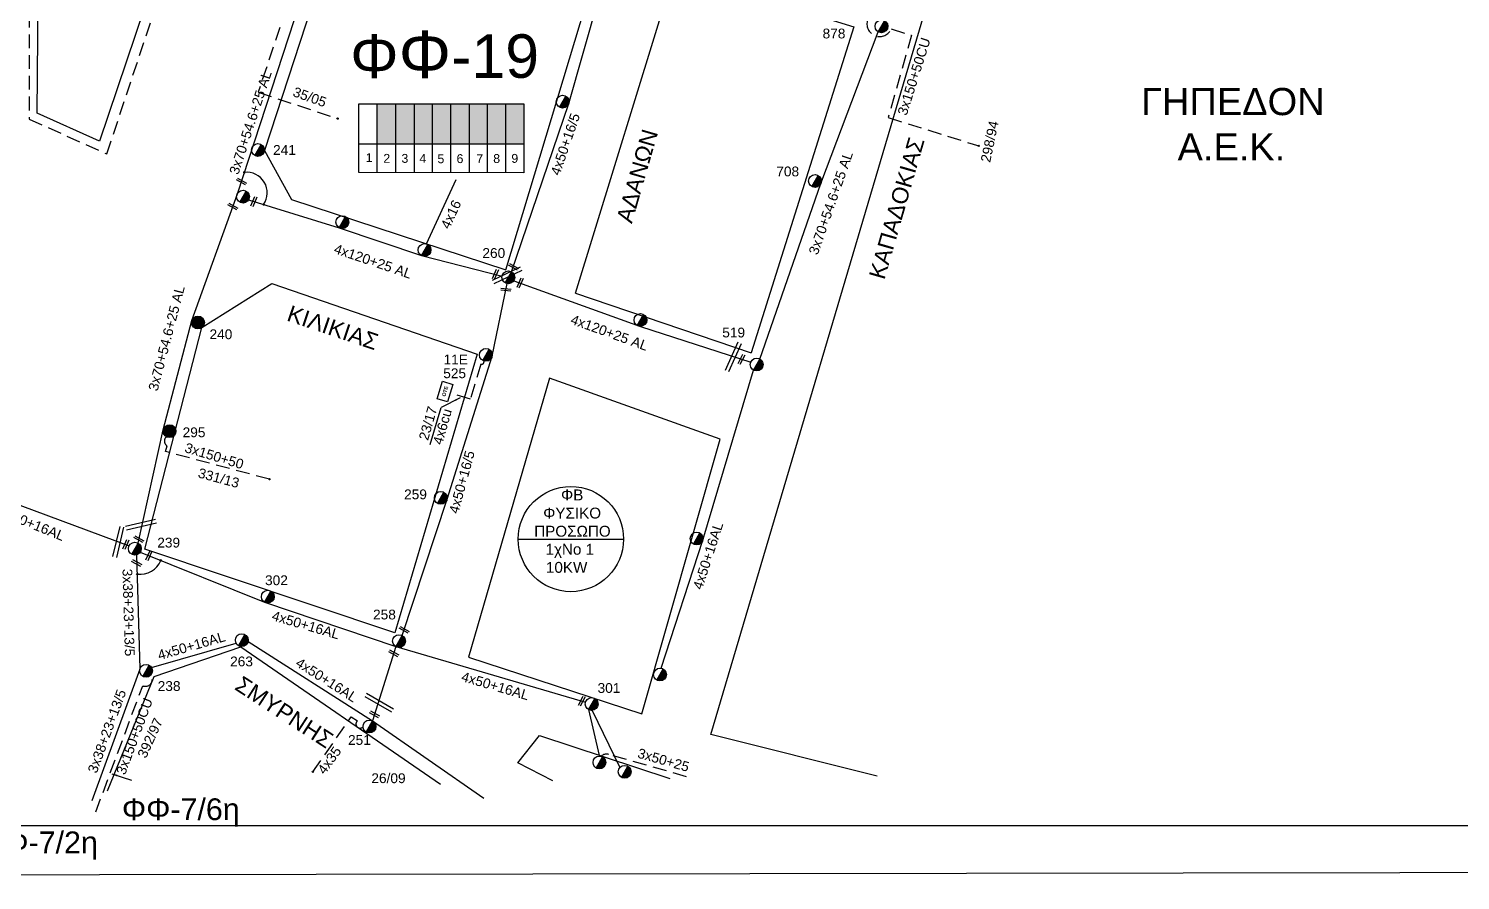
# Model space of a CAD drawing. Header units: millimetres. Extents: x 1091 to 3521, y 1177 to 2968.
# Drawn here: x 1755.6 to 2018.8, y 1933.2 to 2089.7 of the extents above; entities that cross this region are included whole.
import ezdxf
from ezdxf.enums import TextEntityAlignment as Align

# ---------------------------------------------------------------- set-up
doc = ezdxf.new("R2010")
doc.units = ezdxf.units.MM
doc.linetypes.add('DASHED', pattern=[19.05, 12.7, -6.35])
for name, color, linetype, lineweight in [('3x150+50', 7, 'Continuous', 30), ('3x150+50+CPE', 7, 'DASHED', 30), ('3x38+23+13_5', 7, 'Continuous', 30), ('3x50+25', 7, 'Continuous', 30), ('4X35', 7, 'DASHED', 30), ('4x50+16_5', 7, 'Continuous', 30), ('Άγνωστα', 7, 'Continuous', 30), ('Γυμνά εναέρια ΧΤ και ΦΟΠ (3Φ)   4x50+16AL', 7, 'Continuous', 30), ('Εναέρια παροχή ΧΤ 4x16', 7, 'SYN_LINE', 30), ('Καλώδια ΧΤ   3x150+50CU', 7, 'DASHED', 30), ('Καλώδια ΧΤ   3x150AL+50CU', 7, 'DASHED', 30), ('Συνεστραμμένα ΧΤ   3x70+54.6+25 AL', 7, 'SYN_LINE', 30), ('Συνεστραμμένα ΧΤ   4x120+25 AL', 7, 'SYN_LINE', 30), ('Υπόγεια καλώδια Παροχών ΧΤ   4x50AL', 7, 'DASHED', 30), ('Υπόγεια καλώδια Παροχών ΧΤ   4x6', 7, 'DASHED', 30)]:
    doc.layers.add(name, color=color, linetype=linetype, lineweight=lineweight)
for name, color, linetype in [('Pillar OTE', 7, 'Continuous'), ('TEXT ΚΑΛΩΔΙΩΝ', 7, 'Continuous'), ('ΑΓΝΩΣΤΟ ΕΝΑΕΡΙΟ ΚΑΛΩΔΙΟ', 7, 'Continuous'), ('Επιγραφές - Σχήματα', 7, 'Continuous'), ('Μηχανική τομή', 7, 'Continuous'), ('Στύλος Ξύλινος', 7, 'Continuous'), ('Στύλος Ξύλινος @ 1', 7, 'Continuous'), ('Στύλος ΦΜ', 7, 'Continuous'), ('Στύλος ΦΜ @ 1', 7, 'Continuous'), ('Συνδέσεις', 7, 'Continuous'), ('Τομή', 7, 'Continuous'), ('Υπόβαθρο ΔΕΗ', 7, 'Continuous')]:
    doc.layers.add(name, color=color, linetype=linetype)
doc.styles.add('arial', font='arial.ttf')
doc.styles.get("Standard").update_dxf_attribs({"font": 'arial.ttf', "height": 1.8})
doc.linetypes.add('SYN_LINE', pattern='A,0.5,-0.0001,["/\\/\\/\\/",Standard,S=0.1,R=0,X=0,Y=-0.05],-0.25', length=0.7501)
doc.dimstyles.new('ISO-25', dxfattribs={"dimtxt": 2.5, "dimasz": 2.5, "dimexe": 1.25, "dimexo": 0.625, "dimtad": 1, "dimtxsty": 'Standard', "dimcen": 2.5, "dimadec": 0, "dimazin": 0, "dimtfac": 1, "dimtmove": 0, "dimatfit": 3, "dimfxl": 1, "dimarcsym": 0})

# ---------------------------------------------------------------- blocks, each defined once
blk = doc.blocks.new('ΥΠΑΡΧΩΝ ΤΣΙΜΕΝΤΕΝΙΟΣ ΣΤΥΛΟΣ')
at = {"layer": 'Στύλος ΦΜ'}
blk.add_hatch(color=7, dxfattribs=at).paths.add_polyline_path([(-1.29, -2.28, 0.574793), (2.62, 0, 0.268822), (1.3, 2.27)])
at = {"layer": 'Στύλος ΦΜ', "color": 7}
blk.add_line((-1.29, -2.28), (1.3, 2.27), dxfattribs=at)
blk.add_circle((0, 0), 2.62, dxfattribs=at)
at = {"layer": 'Στύλος ΦΜ', "flags": 4}
for tag, p in [('ΑΡΙΘΜΟΣ', (-4.68, 8.05)), ('ΤΥΠΟΣ', (-4.91, 3.03))]:
    blk.add_attdef(tag, p, '', height=4, dxfattribs=at)
blk = doc.blocks.new('ΥΠΑΡΧΩΝ ΞΥΛΙΝΟΣ ΣΤΥΛΟΣ')
at = {"layer": 'Στύλος Ξύλινος'}
h = blk.add_hatch(color=7, dxfattribs=at)
h.paths.add_polyline_path([(-2.62, 0, 0.270008), (-1.29, -2.28), (1.3, 2.27, 0.576266)])
h.paths.add_polyline_path([(-1.29, -2.28, 0.574793), (2.62, 0, 0.268822), (1.3, 2.27)])
at = {"layer": 'Στύλος Ξύλινος', "color": 7}
blk.add_line((-1.29, -2.28), (1.3, 2.27), dxfattribs=at)
blk.add_circle((0, 0), 2.62, dxfattribs=at)
at = {"layer": 'Στύλος Ξύλινος', "color": 1, "flags": 4}
for tag, p in [('ΑΡΙΘΜΟΣ', (-4.91, 8.6)), ('ΤΥΠΟΣ', (-4.85, 3.39))]:
    blk.add_attdef(tag, p, '', height=4, dxfattribs=at)
blk = doc.blocks.new('_ΣΥΝΔΕΣΗ')
at = {"layer": 'Συνδέσεις', "linetype": 'SYN_LINE', "ltscale": 40}
blk.add_hatch(color=256, dxfattribs=at).paths.add_polyline_path([(0.5, 0, 1), (-0.5, 0, 1)])
at = {"layer": 'Συνδέσεις'}
blk.add_circle((0, 0), 0.5, dxfattribs=at)
blk = doc.blocks.new('ΤΟΜΗ')
at = {"layer": 'Τομή', "ltscale": 40}
for p, q in [((11.3, -0.6), (-11.4, -0.6)), ((11.3, -3.4), (-11.4, -3.4))]:
    blk.add_line(p, q, dxfattribs=at)
blk = doc.blocks.new('ΜΗΧΑΝΙΚΗ ΤΟΜΗ')
at = {"layer": 'Μηχανική τομή', "ltscale": 40}
for p, q in [((-3.8, 1.2), (3.8, 1.2)), ((3.8, -0.3), (-3.8, -0.3))]:
    blk.add_line(p, q, dxfattribs=at)
blk = doc.blocks.new('PILLAR ΟΤΕ')
at = {"layer": 'Pillar OTE', "ltscale": 40}
blk.add_lwpolyline([(-3.31, 2.02), (3.39, 2.02), (3.39, -1.99), (-3.31, -1.99)], close=True, dxfattribs=at)
at = {"layer": 'Pillar OTE', "insert": (-1.81, 0.71), "char_height": 1.3575, "width": 109.961, "attachment_point": 1}
blk.add_mtext('{\\fArial|b1|i0|c161|p34;OTE}', dxfattribs=at)

msp = doc.modelspace()

# ---------------------------------------------------------------- hatches: boundary and pattern name
at = {"layer": 'Καλώδια ΧΤ   3x150AL+50CU', "linetype": 'DASHED', "lineweight": -3, "ltscale": 0.2}
h = msp.add_hatch(color=27, dxfattribs=at)
h.dxf.hatch_style = 1
h.paths.add_polyline_path([(1823.08, 2075.9), (1819.64, 2075.9), (1819.64, 2068.54), (1823.08, 2068.54)])
h = msp.add_hatch(color=1, dxfattribs=at)
h.dxf.hatch_style = 1
h.paths.add_polyline_path([(1823.08, 2068.54), (1826.52, 2068.54), (1826.52, 2075.9), (1823.08, 2075.9)])
h = msp.add_hatch(color=133, dxfattribs=at)
h.dxf.hatch_style = 1
h.paths.add_polyline_path([(1829.81, 2075.9), (1826.52, 2075.9), (1826.52, 2068.54), (1829.81, 2068.53)])
h = msp.add_hatch(color=2, dxfattribs=at)
h.dxf.hatch_style = 1
h.paths.add_polyline_path([(1829.81, 2068.53), (1833.2, 2068.53), (1833.2, 2075.9), (1829.81, 2075.9)])
h = msp.add_hatch(color=5, dxfattribs=at)
h.dxf.hatch_style = 1
h.paths.add_polyline_path([(1833.2, 2068.53), (1836.6, 2068.53), (1836.6, 2075.9), (1833.2, 2075.9)])
h = msp.add_hatch(color=6, dxfattribs=at)
h.dxf.hatch_style = 1
h.paths.add_polyline_path([(1839.93, 2068.52), (1839.93, 2075.9), (1836.6, 2075.9), (1836.6, 2068.53)])
h = msp.add_hatch(color=151, dxfattribs=at)
h.dxf.hatch_style = 1
h.paths.add_polyline_path([(1843.32, 2075.9), (1839.93, 2075.9), (1839.93, 2068.52), (1843.32, 2068.52)])
h = msp.add_hatch(color=62, dxfattribs=at)
h.dxf.hatch_style = 1
h.paths.add_polyline_path([(1846.71, 2075.9), (1843.32, 2075.9), (1843.32, 2068.52), (1846.71, 2068.52)])

# ---------------------------------------------------------------- linework, layer by layer
at = {"lineweight": -3, "ltscale": 0.2}
msp.add_line((1845.59, 1995.91), (1864.93, 1995.91), dxfattribs=at)
msp.add_circle((1855.26, 1995.91), 9.67, dxfattribs=at)
at = {"layer": '3x150+50', "color": 62, "linetype": 'DASHED', "lineweight": -3, "ltscale": 0.2}
msp.add_lwpolyline([(1811.24, 2115.68, 0.801676), (1810.31, 2115.2), (1797.78, 2078.04)], format="xyb", dxfattribs=at)
msp.add_lwpolyline([(1797.78, 2078.04), (1812.38, 2073.19)], dxfattribs=at)
at = {"layer": '3x150+50', "color": 2, "linetype": 'DASHED', "lineweight": -3, "ltscale": 0.2}
msp.add_lwpolyline([(1799.87, 2006.89), (1780.78, 2011.98), (1781.04, 2013.02, -0.499751), (1780.92, 2014.72, -2.533834)], format="xyb", dxfattribs=at)
at = {"layer": '3x150+50+CPE', "color": 85, "lineweight": -3, "ltscale": 0.2}
msp.add_lwpolyline([(1744.2, 2141.96), (1755.73, 2142.01), (1755.69, 2073.09), (1769.96, 2066.7), (1789.91, 2126.57, 0.961299), (1791.84, 2128.47, -0.91108)], format="xyb", dxfattribs=at)
at = {"layer": '3x38+23+13_5', "color": 30, "lineweight": -3, "ltscale": 0.1}
msp.add_lwpolyline([(1767.29, 1947.86), (1776.07, 1972.07), (1775.46, 1993.03)], dxfattribs=at)
at = {"layer": '3x50+25', "color": 30, "linetype": 'DASHED', "lineweight": -3, "ltscale": 0.2}
msp.add_lwpolyline([(1876.49, 1952.24), (1862.2, 1956.33, 0.265517), (1860.82, 1955.99, 2.462305)], format="xyb", dxfattribs=at)
at = {"layer": '4X35', "color": 173, "lineweight": -3, "ltscale": 0.2}
msp.add_lwpolyline([(1807.83, 1953.16), (1814.9, 1963.22), (1816.02, 1962.49, 1.047971), (1817.07, 1961.4, 0.57252)], format="xyb", dxfattribs=at)
at = {"layer": '4x50+16_5', "color": 2, "lineweight": -3, "ltscale": 0.1}
msp.add_lwpolyline([(1844.37, 2045.03), (1854.88, 2075.98), (1863.03, 2104.65)], dxfattribs=at)
at = {"layer": '4x50+16_5', "color": 30, "lineweight": -3, "ltscale": 0.1}
msp.add_lwpolyline([(1824.26, 1978.18), (1832.5, 2003.23), (1840.8, 2029.54), (1843.54, 2042.85)], dxfattribs=at)
at = {"layer": 'Pillar OTE', "lineweight": -3, "ltscale": 40}
for points in [[(1816.31, 2063.26), (1816.31, 2075.9), (1846.64, 2075.9), (1846.64, 2063.23), (1816.31, 2063.26)], [(1819.64, 2063.26), (1819.64, 2075.9)], [(1823.08, 2063.26), (1823.08, 2075.9)], [(1826.52, 2063.25), (1826.52, 2075.9)], [(1829.81, 2063.25), (1829.81, 2075.9)], [(1833.2, 2063.25), (1833.2, 2075.9)], [(1836.6, 2063.24), (1836.6, 2075.9)], [(1839.93, 2063.24), (1839.93, 2075.9)], [(1843.32, 2063.24), (1843.32, 2075.9)], [(1816.31, 2068.55), (1846.64, 2068.52)]]:
    msp.add_lwpolyline(points, dxfattribs=at)
at = {"layer": 'Άγνωστα', "lineweight": -3, "ltscale": 0.1}
for points in [[(3521.49, 1936.89), (1091.31, 1933.19), (1091.31, 2964.7), (3521.49, 2968.4)], [(3374.53, 1943.19), (1101.31, 1943.19), (1101.31, 2954.7), (3374.53, 2954.7)]]:
    msp.add_lwpolyline(points, close=True, dxfattribs=at)
at = {"layer": 'ΑΓΝΩΣΤΟ ΕΝΑΕΡΙΟ ΚΑΛΩΔΙΟ', "color": 30, "lineweight": -3, "ltscale": 0.1}
for points in [[(1823.09, 1976.14), (1818.83, 1962.48)], [(1858.5, 1964.56), (1860.49, 1956.16)]]:
    msp.add_lwpolyline(points, dxfattribs=at)
at = {"layer": 'ΑΓΝΩΣΤΟ ΕΝΑΕΡΙΟ ΚΑΛΩΔΙΟ', "color": 30, "linetype": 'SYN_LINE', "lineweight": -3, "ltscale": 10}
msp.add_lwpolyline([(1859.2, 1964.41), (1864.29, 1953.93)], dxfattribs=at)
at = {"layer": 'Γυμνά εναέρια ΧΤ και ΦΟΠ (3Φ)   4x50+16AL', "color": 1, "lineweight": -3, "ltscale": 0.1}
msp.add_lwpolyline([(1871.88, 1972.17), (1879.5, 1995.71), (1888.83, 2026.96)], dxfattribs=at)
at = {"layer": 'Γυμνά εναέρια ΧΤ και ΦΟΠ (3Φ)   4x50+16AL', "color": 5, "lineweight": -3, "ltscale": 0.1}
msp.add_lwpolyline([(1746.51, 2004.87), (1774.06, 1994.66)], dxfattribs=at)
at = {"layer": 'Γυμνά εναέρια ΧΤ και ΦΟΠ (3Φ)   4x50+16AL', "color": 30, "lineweight": -3, "ltscale": 0.1}
msp.add_lwpolyline([(1776.11, 1993.52), (1798.97, 1984.29), (1823.09, 1976.14), (1857.97, 1965.96)], dxfattribs=at)
at = {"layer": 'Γυμνά εναέρια ΧΤ και ΦΟΠ (3Φ)   4x50+16AL', "color": 173, "lineweight": -3, "ltscale": 0.1}
for points in [[(1778.19, 1972.31), (1793.73, 1976.78)], [(1795.92, 1977.1), (1818.83, 1962.48), (1839.28, 1948.3)]]:
    msp.add_lwpolyline(points, dxfattribs=at)
at = {"layer": 'Εναέρια παροχή ΧΤ 4x16', "color": 2, "lineweight": -3, "ltscale": 15}
msp.add_lwpolyline([(1828.73, 2050.17), (1834.2, 2061.99)], dxfattribs=at)
at = {"layer": 'Καλώδια ΧΤ   3x150+50CU', "color": 151, "lineweight": -3, "ltscale": 0.2}
msp.add_lwpolyline([(1910.15, 2092.85), (1909.75, 2091.12, 0.919878), (1914.14, 2089.69), (1917.89, 2088.49), (1913.6, 2073.37), (1930.23, 2068.17)], format="xyb", dxfattribs=at)
at = {"layer": 'Καλώδια ΧΤ   3x150+50CU', "color": 173, "lineweight": -3, "ltscale": 0.2}
msp.add_lwpolyline([(1767.95, 1945.79), (1776.56, 1968.94, 0.761562), (1778.07, 1970.92, -3.604542)], format="xyb", dxfattribs=at)
at = {"layer": 'Συνεστραμμένα ΧΤ   3x70+54.6+25 AL', "color": 2, "lineweight": -3, "ltscale": 15}
msp.add_lwpolyline([(1775.7, 1995.17), (1780.35, 2015.99), (1785.6, 2036.08), (1793.96, 2059.38), (1805.49, 2094.59), (1811.21, 2110.99)], dxfattribs=at)
at = {"layer": 'Συνεστραμμένα ΧΤ   3x70+54.6+25 AL', "color": 1, "lineweight": -3, "ltscale": 15}
msp.add_lwpolyline([(1890, 2029), (1901.23, 2061.27), (1911.77, 2089.13)], dxfattribs=at)
at = {"layer": 'Συνεστραμμένα ΧΤ   4x120+25 AL', "color": 2, "lineweight": -3, "ltscale": 15}
msp.add_lwpolyline([(1796.02, 2058.23), (1812.68, 2053.13), (1827.79, 2048.01), (1842.63, 2044.25)], dxfattribs=at)
at = {"layer": 'Συνεστραμμένα ΧΤ   4x120+25 AL', "color": 30, "lineweight": -3, "ltscale": 15}
msp.add_lwpolyline([(1844.79, 2043.39), (1868.08, 2034.99), (1888.32, 2028.41)], dxfattribs=at)
at = {"layer": 'Υπόβαθρο ΔΕΗ', "lineweight": -3, "ltscale": 0.1}
for points in [[(1768.63, 2069.01), (1757.17, 2074.2), (1757.92, 2158.77), (1746.64, 2228.92), (1814.88, 2206.16)], [(1798.97, 2067.31), (1803.94, 2058.31), (1843.28, 2045.4), (1861.24, 2104.93), (1816.31, 2120.37)], [(1822.89, 1978.65), (1776.95, 1994.03), (1787.44, 2034.77), (1800.29, 2042.9), (1838.06, 2029.92)]]:
    msp.add_lwpolyline(points, close=True, dxfattribs=at)
for points in [[(1881, 1959.98), (1943.08, 2169.61)], [(1856.09, 2041.1), (1874.32, 2100.23), (1907.27, 2090.06), (1888.41, 2030.13)], [(1856.09, 2041.1), (1888.41, 2030.13)], [(1868.28, 1963.81), (1882.73, 2014.27), (1851.35, 2025.46), (1836.44, 1974.21), (1868.28, 1963.81)], [(1829.41, 2013.27), (1831.43, 2020.11)], [(1770.08, 1949.64), (1778.65, 1970.67), (1794.59, 1976.08), (1831.31, 1950.84)], [(1851.93, 1951.46), (1845.51, 1954.76), (1849.48, 1959.79), (1873.43, 1951.89)], [(1911.56, 1952.33), (1881, 1959.98)]]:
    msp.add_lwpolyline(points, dxfattribs=at)
at = {"layer": 'Υπόβαθρο ΔΕΗ', "lineweight": -3}
for centre, radius, start, end in [((1795.67, 2059.55), 3.78, 325.1215, 96.3903), ((1776.15, 1993.44), 4, 261.5243, 338.881)]:
    msp.add_arc(centre, radius, start, end, dxfattribs=at)
at = {"layer": 'Υπόγεια καλώδια Παροχών ΧΤ   4x6', "color": 30, "linetype": 'DASHED', "lineweight": -3, "ltscale": 0.2}
msp.add_lwpolyline([(1839.28, 2028.64, -0.594105), (1838.69, 2028.04), (1836.8, 2021.64), (1833.1, 2022.73)], format="xyb", dxfattribs=at)

# ---------------------------------------------------------------- block references
at = {"layer": 'Pillar OTE', "xscale": 0.5, "yscale": 0.5, "zscale": 0.5, "rotation": 73.51774870915735}
msp.add_blockref('PILLAR ΟΤΕ', (1832.13, 2023), dxfattribs=at)
at = {"layer": 'Μηχανική τομή', "lineweight": -3, "xscale": 0.2499999999999675, "yscale": 0.2499999999999675, "zscale": 0.2499999999999675}
for p, rotation in [((1794.76, 2061.71), 150.9786691597032), ((1797.1, 2057.9), 66.69228491677389), ((1793.2, 2057.14), 150.9786691597032), ((1841.49, 2044.53), 66.69228491677389), ((1844.75, 2046.04), 150.9786691597032), ((1846.03, 2042.94), 66.69228491677389), ((1843.34, 2041.86), 173.4877013342216), ((1886.52, 2028.99), 242.5105385744271), ((1773.56, 1994.87), 66.69228491677389), ((1775.9, 1995.98), 150.9786691597032), ((1775.51, 1991.61), 150.9786691597032), ((1777.81, 1992.82), 66.69228491677389), ((1824.65, 1979.34), 150.9786691597032), ((1822.75, 1975.01), 150.9786691597032), ((1857.17, 1966.19), 242.5105385744271), ((1819.24, 1963.8), 150.9786691597032)]:
    msp.add_blockref('ΜΗΧΑΝΙΚΗ ΤΟΜΗ', p, dxfattribs=dict(at, rotation=rotation))
at = {"layer": 'Στύλος Ξύλινος @ 1', "lineweight": -3, "ltscale": 40}
ref = msp.add_blockref('ΥΠΑΡΧΩΝ ΞΥΛΙΝΟΣ ΣΤΥΛΟΣ', (1786.72, 2035.71), dxfattribs=dict(at, xscale=0.4499999999998181, yscale=0.4499999999998181, zscale=0.4499999999998181))
ref.add_attrib('ΤΥΠΟΣ', '240', (1788.84, 2032.65), dxfattribs={"layer": 'Στύλος Ξύλινος', "height": 1.8, "flags": 4})
ref = msp.add_blockref('ΥΠΑΡΧΩΝ ΞΥΛΙΝΟΣ ΣΤΥΛΟΣ', (1781.5, 2015.74), dxfattribs=dict(at, xscale=0.4499999999998181, yscale=0.4499999999998181, zscale=0.4499999999998181))
ref.add_attrib('ΤΥΠΟΣ', '295', (1783.9, 2014.63), dxfattribs={"layer": 'Στύλος Ξύλινος', "height": 1.8, "flags": 4})
at = {"layer": 'Στύλος ΦΜ @ 1', "lineweight": -3, "ltscale": 40}
ref = msp.add_blockref('ΥΠΑΡΧΩΝ ΤΣΙΜΕΝΤΕΝΙΟΣ ΣΤΥΛΟΣ', (1912.35, 2090.15), dxfattribs=dict(at, xscale=0.4499999999998181, yscale=0.4499999999998181, zscale=0.4499999999998181))
ref.add_attrib('ΤΥΠΟΣ', '878', (1901.53, 2087.92), dxfattribs={"layer": 'Στύλος ΦΜ', "height": 1.8, "flags": 4})
at = {"layer": 'Στύλος ΦΜ @ 1', "lineweight": -3, "ltscale": 40, "xscale": 0.4499999999998181, "yscale": 0.4499999999998181, "zscale": 0.4499999999998181}
for p in [(1853.74, 2076.29), (1795.01, 2058.84), (1813.26, 2054.16), (1828.37, 2049.04), (1868.05, 2036.17), (1878.37, 1996.01), (1871.64, 1971.01), (1860.51, 1954.85), (1865.16, 1953.14)]:
    msp.add_blockref('ΥΠΑΡΧΩΝ ΤΣΙΜΕΝΤΕΝΙΟΣ ΣΤΥΛΟΣ', p, dxfattribs=at)
at = {"layer": 'Στύλος ΦΜ @ 1', "lineweight": -3, "ltscale": 40}
ref = msp.add_blockref('ΥΠΑΡΧΩΝ ΤΣΙΜΕΝΤΕΝΙΟΣ ΣΤΥΛΟΣ', (1797.75, 2067.42), dxfattribs=dict(at, xscale=0.4499999999998181, yscale=0.4499999999998181, zscale=0.4499999999998181))
ref.add_attrib('ΤΥΠΟΣ', '241', (1800.52, 2066.52), dxfattribs={"layer": 'Στύλος ΦΜ', "height": 1.8, "flags": 4})
ref = msp.add_blockref('ΥΠΑΡΧΩΝ ΤΣΙΜΕΝΤΕΝΙΟΣ ΣΤΥΛΟΣ', (1900.14, 2061.71), dxfattribs=dict(at, xscale=0.4499999999998181, yscale=0.4499999999998181, zscale=0.4499999999998181))
ref.add_attrib('ΤΥΠΟΣ', '708', (1893.02, 2062.57), dxfattribs={"layer": 'Στύλος ΦΜ', "height": 1.8, "flags": 4})
ref = msp.add_blockref('ΥΠΑΡΧΩΝ ΤΣΙΜΕΝΤΕΝΙΟΣ ΣΤΥΛΟΣ', (1843.78, 2044.01), dxfattribs=dict(at, xscale=0.4499999999998181, yscale=0.4499999999998181, zscale=0.4499999999998181))
ref.add_attrib('ΤΥΠΟΣ', '260', (1839, 2047.58), dxfattribs={"layer": 'Στύλος ΦΜ', "height": 1.8, "flags": 4})
ref = msp.add_blockref('ΥΠΑΡΧΩΝ ΤΣΙΜΕΝΤΕΝΙΟΣ ΣΤΥΛΟΣ', (1889.41, 2027.98), dxfattribs=dict(at, xscale=0.4499999999998181, yscale=0.4499999999998181, zscale=0.4499999999998181))
ref.add_attrib('ΤΥΠΟΣ', '519', (1883.09, 2032.97), dxfattribs={"layer": 'Στύλος ΦΜ', "height": 1.8, "flags": 4})
ref = msp.add_blockref('ΥΠΑΡΧΩΝ ΤΣΙΜΕΝΤΕΝΙΟΣ ΣΤΥΛΟΣ', (1839.64, 2029.76), dxfattribs=dict(at, xscale=0.4499999999998181, yscale=0.4499999999998181, zscale=0.4499999999998181))
ref.add_attrib('ΤΥΠΟΣ', '11Ε', (1831.86, 2028.01), dxfattribs={"layer": 'Στύλος ΦΜ', "height": 1.8, "flags": 4})
ref.add_attrib('ΑΡΙΘΜΟΣ', '525', (1831.8, 2025.48), dxfattribs={"layer": 'Στύλος ΦΜ', "height": 1.8, "flags": 4})
ref = msp.add_blockref('ΥΠΑΡΧΩΝ ΤΣΙΜΕΝΤΕΝΙΟΣ ΣΤΥΛΟΣ', (1831.35, 2003.48), dxfattribs=dict(at, xscale=0.4499999999998181, yscale=0.4499999999998181, zscale=0.4499999999998181))
ref.add_attrib('ΤΥΠΟΣ', '259', (1824.61, 2003.23), dxfattribs={"layer": 'Στύλος ΦΜ', "height": 1.8, "flags": 4})
ref = msp.add_blockref('ΥΠΑΡΧΩΝ ΤΣΙΜΕΝΤΕΝΙΟΣ ΣΤΥΛΟΣ', (1775.12, 1994.15), dxfattribs=dict(at, xscale=0.4499999999998181, yscale=0.4499999999998181, zscale=0.4499999999998181))
ref.add_attrib('ΤΥΠΟΣ', '239', (1779.24, 1994.36), dxfattribs={"layer": 'Στύλος ΦΜ', "height": 1.8, "flags": 4})
ref = msp.add_blockref('ΥΠΑΡΧΩΝ ΤΣΙΜΕΝΤΕΝΙΟΣ ΣΤΥΛΟΣ', (1799.55, 1985.31), dxfattribs=dict(at, xscale=0.4499999999998181, yscale=0.4499999999998181, zscale=0.4499999999998181))
ref.add_attrib('ΤΥΠΟΣ', '302', (1799.05, 1987.44), dxfattribs={"layer": 'Στύλος ΦΜ', "height": 1.8, "flags": 4})
ref = msp.add_blockref('ΥΠΑΡΧΩΝ ΤΣΙΜΕΝΤΕΝΙΟΣ ΣΤΥΛΟΣ', (1823.67, 1977.16), dxfattribs=dict(at, xscale=0.4499999999998181, yscale=0.4499999999998181, zscale=0.4499999999998181))
ref.add_attrib('ΤΥΠΟΣ', '258', (1818.9, 1981.14), dxfattribs={"layer": 'Στύλος ΦΜ', "height": 1.8, "flags": 4})
ref = msp.add_blockref('ΥΠΑΡΧΩΝ ΤΣΙΜΕΝΤΕΝΙΟΣ ΣΤΥΛΟΣ', (1794.77, 1977.33), dxfattribs=dict(at, xscale=0.4499999999998181, yscale=0.4499999999998181, zscale=0.4499999999998181))
ref.add_attrib('ΤΥΠΟΣ', '263', (1792.63, 1972.52), dxfattribs={"layer": 'Στύλος ΦΜ', "height": 1.8, "flags": 4})
ref = msp.add_blockref('ΥΠΑΡΧΩΝ ΤΣΙΜΕΝΤΕΝΙΟΣ ΣΤΥΛΟΣ', (1777.18, 1971.7), dxfattribs=dict(at, xscale=0.4499999999998181, yscale=0.4499999999998181, zscale=0.4499999999998181))
ref.add_attrib('ΤΥΠΟΣ', '238', (1779.32, 1968), dxfattribs={"layer": 'Στύλος ΦΜ', "height": 1.8, "flags": 4})
ref = msp.add_blockref('ΥΠΑΡΧΩΝ ΤΣΙΜΕΝΤΕΝΙΟΣ ΣΤΥΛΟΣ', (1859.08, 1965.59), dxfattribs=dict(at, xscale=0.4499999999998181, yscale=0.4499999999998181, zscale=0.4499999999998181))
ref.add_attrib('ΤΥΠΟΣ', '301', (1860.17, 1967.64), dxfattribs={"layer": 'Στύλος ΦΜ', "height": 1.8, "flags": 4})
ref = msp.add_blockref('ΥΠΑΡΧΩΝ ΤΣΙΜΕΝΤΕΝΙΟΣ ΣΤΥΛΟΣ', (1818.24, 1961.46), dxfattribs=dict(at, xscale=0.4499999999998181, yscale=0.4499999999998181, zscale=0.4499999999998181))
ref.add_attrib('ΤΥΠΟΣ', '251', (1814.3, 1958.09), dxfattribs={"layer": 'Στύλος ΦΜ', "height": 1.8, "flags": 4})
at = {"layer": 'Συνδέσεις', "lineweight": -3, "xscale": 0.25, "yscale": 0.25, "zscale": 0.25}
for p in [(1812.38, 2073.19), (1930.23, 2068.18), (1795.25, 2063.31), (1798.77, 2057.39), (1799.87, 2006.9), (1775.56, 1989.48), (1779.88, 1992), (1807.83, 1953.16)]:
    msp.add_blockref('_ΣΥΝΔΕΣΗ', p, dxfattribs=at)
at = {"layer": 'Τομή', "lineweight": -3}
for p, xscale, yscale, zscale, rotation in [((1843.78, 2043.94), 0.2499999999999995, 0.2499999999999995, 0.2499999999999995, 205.6758355625023), ((1884.64, 2029.57), 0.2499999999999998, 0.2499999999999998, 0.2499999999999998, 65.88126987708605), ((1772.58, 1995.26), 0.2499999999999996, 0.2499999999999996, 0.2499999999999996, 256.6325675569531), ((1776.35, 1998.09), 0.2499999999999996, 0.2499999999999996, 0.2499999999999996, 192.7861327388687), ((1819.74, 1965.43), 0.2499999999999996, 0.2499999999999996, 0.2499999999999996, 149.9846438103413)]:
    msp.add_blockref('ΤΟΜΗ', p, dxfattribs=dict(at, xscale=xscale, yscale=yscale, zscale=zscale, rotation=rotation))

# ---------------------------------------------------------------- texts
at = {"lineweight": -3, "ltscale": 40, "insert": (1943.93, 2078.82), "char_height": 5, "width": 64.8866, "attachment_point": 1, "style": 'arial'}
msp.add_mtext('{\\W8.31701; }ΓΗΠΕΔΟΝ\\P{\\W5.8865;  }Α.Ε.Κ.', dxfattribs=at)
at = {"lineweight": -3, "ltscale": 40, "char_height": 3, "width": 64.8866, "attachment_point": 1, "style": 'arial'}
for s, insert, rotation in [('ΑΔΑΝΩΝ', (1863.58, 2054.61), 73.9394), ('ΚΑΠΑΔΟΚΙΑΣ', (1910, 2044.26), 73.9394), ('ΚΙΛΙΚΙΑΣ', (1803.82, 2038.96), 341.3312), ('ΣΜΥΡΝΗΣ', (1794.9, 1970.91), 326.9784)]:
    msp.add_mtext(s, dxfattribs=dict(at, insert=insert, rotation=rotation))
at = {"lineweight": -3, "ltscale": 30, "char_height": 1.63, "width": 11.2573, "attachment_point": 1}
for s, insert in [('1', (1817.55, 2066.82)), ('2', (1820.79, 2066.69)), ('3', (1824.12, 2066.69)), ('4', (1827.43, 2066.69)), ('5', (1830.73, 2066.61)), ('6', (1834.25, 2066.64)), ('7', (1837.88, 2066.64)), ('8', (1840.99, 2066.66)), ('9', (1844.32, 2066.69))]:
    msp.add_mtext(s, dxfattribs=dict(at, insert=insert))
at = {"layer": 'TEXT ΚΑΛΩΔΙΩΝ', "lineweight": -3, "ltscale": 0.1, "style": 'arial'}
for s, rotation, p in [('3x150+50CU', 72.5225, (1918.33, 2080.94)), (' 3x70+54.6+25 AL', 71.8685, (1796.25, 2072.13)), ('4x50+16/5', 71.2497, (1854.23, 2068.48)), (' 3x70+54.6+25 AL', 70.8076, (1902.92, 2057.35)), ('4x16', 65.1506, (1833.22, 2055.58)), ('4x120+25 AL', 341.2683, (1818.9, 2046.97)), (' 3x70+54.6+25 AL', 75.3459, (1780.85, 2032.49)), ('4x120+25 AL', 340.1618, (1862.36, 2033.85)), ('3x150+50', 343.2838, (1789.72, 2011.19)), ('4x50+16/5', 74.9341, (1835.22, 2006.39)), ('4x50+16AL', 337.9504, (1756.18, 1998.76)), ('4x50+16AL', 72.0466, (1880.47, 1992.84)), ('3x38+23+13/5', 271.6539, (1773.97, 1982.41)), ('4x50+16AL', 343.738, (1806.55, 1980.12)), ('4x50+16AL', 16.0455, (1785.52, 1976.29)), ('4x50+16AL', 327.4598, (1810.37, 1970.02)), ('4x50+16AL', 343.738, (1841.37, 1968.93)), ('3x38+23+13/5', 70.0787, (1769.99, 1960.6)), (' 3x150+50CU', 69.6001, (1774.92, 1959.35)), ('4x35', 54.1777, (1810.87, 1955.25)), ('3x50+25', 344.0204, (1872.29, 1955.31))]:
    msp.add_text(s, height=1.8, rotation=rotation, dxfattribs=at).set_placement(p, align=Align.MIDDLE_CENTER)
at = {"layer": 'Άγνωστα', "color": 7, "lineweight": -3, "char_height": 1.8, "attachment_point": 1}
for s, heights, insert, rotation in [('35/05', [1.06], (1804.61, 2079.06), 340.3812), ('298/94', [0.73], (1930.56, 2065.39), 78.1376)]:
    msp.add_mtext_dynamic_manual_height_columns(s, width=1.8, gutter_width=2.31, heights=heights, dxfattribs=dict(at, insert=insert, rotation=rotation))
at = {"layer": 'Άγνωστα', "color": 7, "lineweight": -3}
note = msp.add_mtext_dynamic_manual_height_columns('331/13\\P', width=1.8, gutter_width=2.31, heights=[0.838, 0], dxfattribs=dict(at, insert=(1783.1, 2010.08), char_height=1.8, attachment_point=1, rotation=344.9209))
for column, words in zip(note.columns.linked_columns, ['\\P']):
    column.text = words
note = msp.add_mtext_dynamic_manual_height_columns('392/97\\P', width=1.8, gutter_width=2.31, heights=[0.838, 0], dxfattribs=dict(at, insert=(1773.82, 1952.48), char_height=1.8, attachment_point=1, rotation=65.6405))
for column, words in zip(note.columns.linked_columns, ['\\P']):
    column.text = words
note = msp.add_mtext_dynamic_manual_height_columns('26/09\\P', width=1.8, gutter_width=2.31, heights=[0.838, 0], dxfattribs=dict(at, insert=(1814.48, 1952.86), char_height=1.8, attachment_point=1))
for column, words in zip(note.columns.linked_columns, ['\\P']):
    column.text = words
at = {"layer": 'Επιγραφές - Σχήματα', "lineweight": -3, "ltscale": 0.2, "char_height": 4, "width": 19.6719, "attachment_point": 1}
for s, insert in [('ΦΦ-7/6η', (1772.74, 1948.26)), ('ΦΦ-7/2η', (1746.67, 1942.17))]:
    msp.add_mtext(s, dxfattribs=dict(at, insert=insert))
at = {"layer": 'Υπόβαθρο ΔΕΗ', "lineweight": -3, "insert": (1814.69, 2089.34), "char_height": 8, "width": 84.6573, "attachment_point": 1}
msp.add_mtext('Φ{\\H1.0833x;Φ}-19', dxfattribs=at)
at = {"layer": 'Υπόβαθρο ΔΕΗ', "lineweight": -3, "char_height": 2, "attachment_point": 1}
for s, heights, insert in [('{\\W8.64836; }ΦΒ \\P{\\W4.42067; }ΦΥΣΙΚΟ \\P{\\W2.28183; }ΠΡΟΣΩΠΟ', [9.11], (1846.75, 2005.02)), ('{\\W5.64925; }1χΝο 1\\P{\\W5.75643; }10KW', [0], (1846.22, 1995.04))]:
    msp.add_mtext_dynamic_manual_height_columns(s, width=17.2548, gutter_width=12.5, heights=heights, dxfattribs=dict(at, insert=insert))
at = {"layer": 'Υπόγεια καλώδια Παροχών ΧΤ   4x50AL', "color": 7, "ltscale": 0.2, "char_height": 1.8, "attachment_point": 1, "rotation": 74}
for s, insert in [('23/17', (1827.27, 2014.42)), ('4x6cu', (1829.85, 2013.6))]:
    msp.add_mtext_dynamic_manual_height_columns(s, width=1.8, gutter_width=12.5, heights=[0.118], dxfattribs=dict(at, insert=insert))

# ---------------------------------------------------------------- leaders
at = {"layer": 'Επιγραφές - Σχήματα', "ltscale": 40}
msp.add_leader([(1834.91, 2021.87), (1831.43, 2020.11)], dimstyle='ISO-25', override={"dimasz": 1, "dimtad": 0}, dxfattribs=at)
at = {"layer": 'Επιγραφές - Σχήματα', "lineweight": -3, "ltscale": 40}
msp.add_leader([(1770.9, 1952.77), (1774.48, 1951.6)], dimstyle='ISO-25', override={"dimasz": 1, "dimtad": 0}, dxfattribs=at)

doc.saveas('drawing.dxf')
